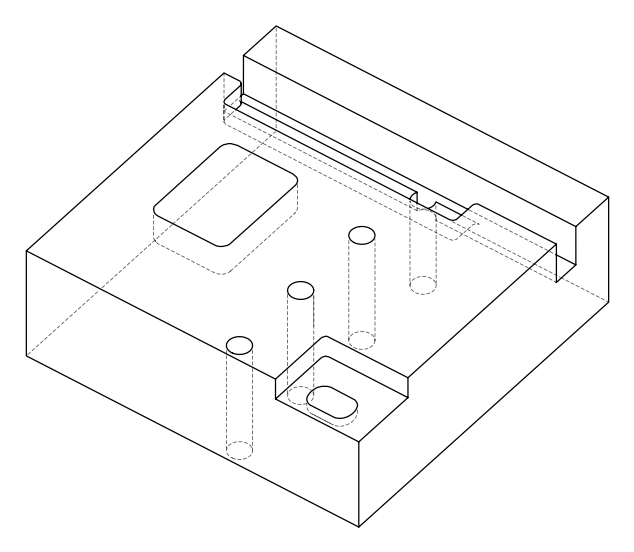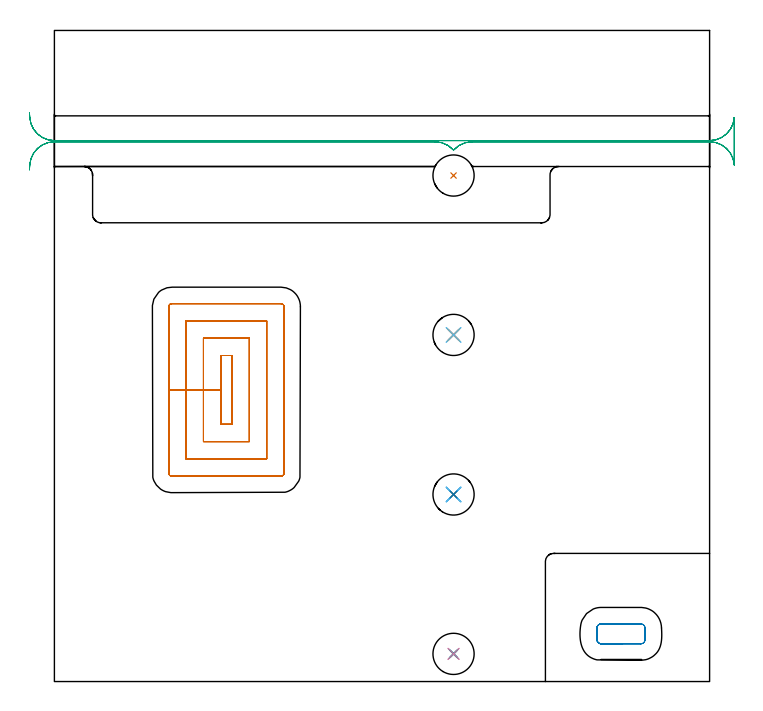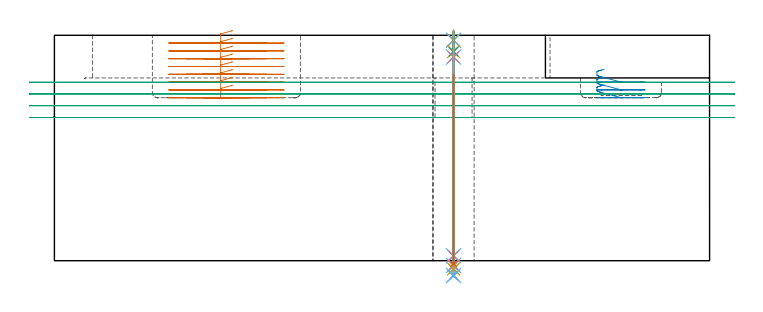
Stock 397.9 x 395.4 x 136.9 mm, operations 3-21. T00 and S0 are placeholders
(PLAN: 21 operations, 16 tool changes, 182.9 min)
(1 MILL_CORNER_NOTCH_RECTANGULAR | CORNER_NOTCH_RECTANGULAR | NXT0201_009 | Follow Part, ap 2, ae 75% | 41.83 min | 200778 mm3)
(2 MILL_OPEN_POCKET | POCKET_OPEN | NXT0201_009 | Follow Part, ap 2, ae 75% | 110.9 min | 562471 mm3)
(3 MILL_RECTANGULAR_POCKET | POCKET_RECTANGULAR_STRAIGHT | UGT0201_095 | Follow Part, ap 5, ae 75% | 15.76 min | 419769 mm3)
(4 MILL_RECTANGULAR_POCKET_1 | POCKET_RECTANGULAR_STRAIGHT_1 | UGT0201_095 | Follow Part, ap 5, ae 75% | 0.84 min | 17001 mm3)
(5 MILL_RECTANGULAR_SLOT | SLOT_RECTANGULAR | UGT0201_018 | Follow Part, ap 7.5, ae 75% | 7.46 min | 295237 mm3)
(6 SPOT_DRILL | STEP1HOLE | NXT0321_9005460120000 | 0.05 min | 275 mm3)
(7 SPOT_DRILL_1 | STEP1HOLE_1 | NXT0321_9005460120000 | 0.05 min | 209 mm3)
(8 SPOT_DRILL_2 | STEP1HOLE_2 | NXT0321_9005460120000 | 0.05 min | 54 mm3)
(9 DRILL_BLIND_HOLE_INTO_CENTER | STEP1HOLE | NXT0301_037 | 0.05 min | 373 mm3)
(10 GUN_DRILL_THROUGH_HOLE | STEP1HOLE | UGT0307_002 | 0.62 min | 3448 mm3)
(11 SPADE_DRILL_TO_ENLARGE_THROUGH_HOLE | STEP1HOLE | UGT0306_006 | 0.58 min | 21715 mm3)
(12 DRILL_TO_ENLARGE_THROUGH_HOLE | STEP1HOLE | UGT0301_059 | 0.59 min | 41458 mm3)
(13 DRILL_BLIND_HOLE_INTO_CENTER_1 | STEP1HOLE_1 | NXT0301_037 | 0.05 min | 196 mm3)
(14 GUN_DRILL_THROUGH_HOLE_1 | STEP1HOLE_1 | UGT0307_002 | 0.62 min | 3720 mm3)
(15 SPADE_DRILL_TO_ENLARGE_THROUGH_HOLE_1 | STEP1HOLE_1 | UGT0306_006 | 0.58 min | 21661 mm3)
(16 DRILL_TO_ENLARGE_THROUGH_HOLE_1 | STEP1HOLE_1 | UGT0301_059 | 0.59 min | 41401 mm3)
(17 DRILL_BLIND_HOLE_INTO_CENTER_2 | STEP1HOLE_2 | NXT0301_037 | 0.05 min | 234 mm3)
(18 GUN_DRILL_THROUGH_HOLE_2 | STEP1HOLE_2 | UGT0307_002 | 0.62 min | 3495 mm3)
(19 SPADE_DRILL_TO_ENLARGE_THROUGH_HOLE_2 | STEP1HOLE_2 | UGT0306_006 | 0.58 min | 21818 mm3)
(20 DRILL_TO_ENLARGE_THROUGH_HOLE_2 | STEP1HOLE_2 | UGT0301_059 | 0.59 min | 41357 mm3)
(21 INDEXABLE_INSERT_DRILL_THROUGH_HOLE_FROM_SOLID | STEP1HOLE_3 | NXT0302_021 | 0.47 min | 49906 mm3)
(TOOL NXT0201_009 | ENDMILL 8mm [2P460-0800-NA 1630] | D8 FL26 Z6)
(TOOL UGT0201_095 | End mill 20 mm | D20 R3 FL38 Z4)
(TOOL UGT0201_018 | End mill 30 mm | D30 FL50 Z4)
(TOOL NXT0321_9005460120000 | NC Spot Drill, 142deg, 12mm, Carbide, Uncoated | D12 PA142 FL30 Z2)
(TOOL NXT0301_037 | Carbide Drill 6.6mm [860.1-0660-033A1-MM 2214] | D6.6 PA140 FL53 Z2)
(TOOL UGT0307_002 | Gun Drill 6 mm | D6 PA130 FL24 Z1)
(TOOL UGT0306_006 | Spade Drill 15.5mm | D15.5 PA132 FL10 Z2)
(TOOL UGT0301_059 | Twist Drill 25 mm | D25 PA118 FL160 Z2)
(TOOL NXT0302_021 | Index. Insert Drill 25mm [880-D2500L25-05] | D25 PA176 FL125 Z2)
(OP 3 MILL_RECTANGULAR_POCKET)
G17 G21 G94 G90
T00 M6
G54
G17 G0 G90 X107.9 Y196.923 S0 M3
G43 Z146.9 H0
Z139.9
G94 G1 Y198. Z139.611 F250.
X101. Z137.763
Y177.1 Z132.162
Y156.2 F500.
X107.9
Y198.
X101.
Y177.1
X90.5
Y145.7
X118.4
Y208.5
X90.5
Y177.1
X80.
Y135.2
X128.9
Y219.
X80.
Y177.1
X69.5
Y126.5
G3 X71.3 Y124.7 R1.8
G1 X137.6
G3 X139.4 Y126.5 R1.8
G1 Y227.7
G3 X137.6 Y229.5 R1.8
G1 X71.3
G3 X69.5 Y227.7 R1.8
G1 Y177.1
Y176.1
G0 X107.9 Y196.923 Z135.162
G1 Y198. Z134.874 F250.
X101. Z133.025
Y177.1 Z127.425
Y156.2 F500.
X107.9
Y198.
X101.
Y177.1
X90.5
Y145.7
X118.4
Y208.5
X90.5
Y177.1
X80.
Y135.2
X128.9
Y219.
X80.
Y177.1
X69.5
Y126.5
G3 X71.3 Y124.7 R1.8
G1 X137.6
G3 X139.4 Y126.5 R1.8
G1 Y227.7
G3 X137.6 Y229.5 R1.8
G1 X71.3
G3 X69.5 Y227.7 R1.8
G1 Y177.1
Y176.1
G0 X107.9 Y196.923 Z130.425
G1 Y198. Z130.136 F250.
X101. Z128.288
Y177.1 Z122.687
Y156.2 F500.
X107.9
Y198.
X101.
Y177.1
X90.5
Y145.7
X118.4
Y208.5
X90.5
Y177.1
X80.
Y135.2
X128.9
Y219.
X80.
Y177.1
X69.5
Y126.5
G3 X71.3 Y124.7 R1.8
G1 X137.6
G3 X139.4 Y126.5 R1.8
G1 Y227.7
G3 X137.6 Y229.5 R1.8
G1 X71.3
G3 X69.5 Y227.7 R1.8
G1 Y177.1
Y176.1
G0 X107.9 Y196.923 Z125.687
G1 Y198. Z125.399 F250.
X101. Z123.55
Y177.1 Z117.95
Y156.2 F500.
X107.9
Y198.
X101.
Y177.1
X90.5
Y145.7
X118.4
Y208.5
X90.5
Y177.1
X80.
Y135.2
X128.9
Y219.
X80.
Y177.1
X69.5
Y126.5
G3 X71.3 Y124.7 R1.8
G1 X137.6
G3 X139.4 Y126.5 R1.8
G1 Y227.7
G3 X137.6 Y229.5 R1.8
G1 X71.3
G3 X69.5 Y227.7 R1.8
G1 Y177.1
Y176.1
G0 X107.9 Y196.923 Z120.95
G1 Y198. Z120.661 F250.
X101. Z118.813
Y177.1 Z113.212
Y156.2 F500.
X107.9
Y198.
X101.
Y177.1
X90.5
Y145.7
X118.4
Y208.5
X90.5
Y177.1
X80.
Y135.2
X128.9
Y219.
X80.
Y177.1
X69.5
Y126.5
G3 X71.3 Y124.7 R1.8
G1 X137.6
G3 X139.4 Y126.5 R1.8
G1 Y227.7
G3 X137.6 Y229.5 R1.8
G1 X71.3
G3 X69.5 Y227.7 R1.8
G1 Y177.1
Y176.1
G0 X107.9 Y196.923 Z116.212
G1 Y198. Z115.924 F250.
X101. Z114.075
Y177.1 Z108.475
Y156.2 F500.
X107.9
Y198.
X101.
Y177.1
X90.5
Y145.7
X118.4
Y208.5
X90.5
Y177.1
X80.
Y135.2
X128.9
Y219.
X80.
Y177.1
X69.5
Y126.5
G3 X71.3 Y124.7 R1.8
G1 X137.6
G3 X139.4 Y126.5 R1.8
G1 Y227.7
G3 X137.6 Y229.5 R1.8
G1 X71.3
G3 X69.5 Y227.7 R1.8
G1 Y177.1
Y176.1
G0 X107.9 Y196.923 Z111.475
G1 Y198. Z111.186 F250.
X101. Z109.338
Y177.1 Z103.737
Y156.2 F500.
X107.9
Y198.
X101.
Y177.1
X90.5
Y145.7
X118.4
Y208.5
X90.5
Y177.1
X80.
Y135.2
X128.9
Y219.
X80.
Y177.1
X69.5
Y126.5
G3 X71.3 Y124.7 R1.8
G1 X137.6
G3 X139.4 Y126.5 R1.8
G1 Y227.7
G3 X137.6 Y229.5 R1.8
G1 X71.3
G3 X69.5 Y227.7 R1.8
G1 Y177.1
Y176.1
G0 X107.9 Y196.923 Z106.737
G1 Y198. Z106.449 F250.
X101. Z104.6
Y177.1 Z99.
Y156.2 F500.
X107.9
Y198.
X101.
Y177.1
X90.5
Y145.7
X118.4
Y208.5
X90.5
Y177.1
X80.
Y135.2
X128.9
Y219.
X80.
Y177.1
X69.5
Y126.5
G3 X71.3 Y124.7 R1.8
G1 X137.6
G3 X139.4 Y126.5 R1.8
G1 Y227.7
G3 X137.6 Y229.5 R1.8
G1 X71.3
G3 X69.5 Y227.7 R1.8
G1 Y177.1
Y176.1
G0 Z146.9
M5
M2
(OP 4 MILL_RECTANGULAR_POCKET_1)
G17 G21 G94 G90
T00 M6
G54
G17 G0 G90 X333.901 Y35. S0 M3
G43 Z146.9 H0
Z116.212
G94 G1 X332.1 Z115.73 F250.
X331.939 Z115.687
X331.525 Y34.941 Z115.574
X331.125 Y34.816 Z115.462
X330.751 Y34.629 Z115.35
X330.412 Y34.384 Z115.238
X330.116 Y34.088 Z115.126
X329.871 Y33.749 Z115.014
X329.684 Y33.375 Z114.902
X329.559 Y32.975 Z114.79
X329.5 Y32.561 Z114.678
Y25.339 Z112.742
X329.559 Y24.925 Z112.63
X329.684 Y24.525 Z112.518
X329.871 Y24.151 Z112.406
X330.116 Y23.812 Z112.294
X330.412 Y23.516 Z112.182
X330.751 Y23.271 Z112.07
X331.125 Y23.084 Z111.958
X331.525 Y22.959 Z111.846
X331.939 Y22.9 Z111.734
X332.1 Z111.69
X344.1 Z108.475
X356.1 F500.
G3 X358.7 Y25.5 R2.6
G1 Y32.4
G3 X356.1 Y35. R2.6
G1 X332.1
G3 X329.5 Y32.4 R2.6
G1 Y25.5
G3 X332.1 Y22.9 R2.6
G1 X344.1
X345.1
G0 X333.901 Y35. Z111.475
G1 X332.1 Z110.992 F250.
X331.939 Z110.949
X331.525 Y34.941 Z110.837
X331.125 Y34.816 Z110.725
X330.751 Y34.629 Z110.613
X330.412 Y34.384 Z110.501
X330.116 Y34.088 Z110.389
X329.871 Y33.749 Z110.277
X329.684 Y33.375 Z110.164
X329.559 Y32.975 Z110.052
X329.5 Y32.561 Z109.94
Y25.339 Z108.005
X329.559 Y24.925 Z107.893
X329.684 Y24.525 Z107.781
X329.871 Y24.151 Z107.669
X330.116 Y23.812 Z107.557
X330.412 Y23.516 Z107.444
X330.751 Y23.271 Z107.332
X331.125 Y23.084 Z107.22
X331.525 Y22.959 Z107.108
X331.939 Y22.9 Z106.996
X332.1 Z106.953
X344.1 Z103.737
X356.1 F500.
G3 X358.7 Y25.5 R2.6
G1 Y32.4
G3 X356.1 Y35. R2.6
G1 X332.1
G3 X329.5 Y32.4 R2.6
G1 Y25.5
G3 X332.1 Y22.9 R2.6
G1 X344.1
X345.1
G0 X333.901 Y35. Z106.737
G1 X332.1 Z106.255 F250.
X331.939 Z106.212
X331.525 Y34.941 Z106.099
X331.125 Y34.816 Z105.987
X330.751 Y34.629 Z105.875
X330.412 Y34.384 Z105.763
X330.116 Y34.088 Z105.651
X329.871 Y33.749 Z105.539
X329.684 Y33.375 Z105.427
X329.559 Y32.975 Z105.315
X329.5 Y32.561 Z105.203
Y25.339 Z103.267
X329.559 Y24.925 Z103.155
X329.684 Y24.525 Z103.043
X329.871 Y24.151 Z102.931
X330.116 Y23.812 Z102.819
X330.412 Y23.516 Z102.707
X330.751 Y23.271 Z102.595
X331.125 Y23.084 Z102.483
X331.525 Y22.959 Z102.371
X331.939 Y22.9 Z102.259
X332.1 Z102.215
X344.1 Z99.
X356.1 F500.
G3 X358.7 Y25.5 R2.6
G1 Y32.4
G3 X356.1 Y35. R2.6
G1 X332.1
G3 X329.5 Y32.4 R2.6
G1 Y25.5
G3 X332.1 Y22.9 R2.6
G1 X344.1
X345.1
G0 Z146.9
M5
M2
(OP 5 MILL_RECTANGULAR_SLOT)
G17 G21 G94 G90
T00 M6
G54
G17 G0 G90 X-15.16 Y310.754 S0 M3
G43 Z146.9 H0
Z108.386
G94 G1 X-14.97 Y313.748 F250.
G2 X0. Y327.8 R15. F500.
G1 X231.175
G2 X242.4 Y322.75 R15.
X253.625 Y327.8 R15.
G1 X397.9
G2 X412.87 Y313.748 R15.
G1 X412.9
Y342.552
X412.87
G2 X397.9 Y328.5 R15.
G1 X0.
G2 X-14.97 Y342.552 R15.
G1 X-15.16 Y345.546 F250.
G0 Y310.754 Z101.257
G1 X-14.97 Y313.748
G2 X0. Y327.8 R15. F500.
G1 X231.175
G2 X242.4 Y322.75 R15.
X253.625 Y327.8 R15.
G1 X397.9
G2 X412.87 Y313.748 R15.
G1 X412.9
Y342.552
X412.87
G2 X397.9 Y328.5 R15.
G1 X0.
G2 X-14.97 Y342.552 R15.
G1 X-15.16 Y345.546 F250.
G0 Y310.754 Z94.129
G1 X-14.97 Y313.748
G2 X0. Y327.8 R15. F500.
G1 X231.175
G2 X242.4 Y322.75 R15.
X253.625 Y327.8 R15.
G1 X397.9
G2 X412.87 Y313.748 R15.
G1 X412.9
Y342.552
X412.87
G2 X397.9 Y328.5 R15.
G1 X0.
G2 X-14.97 Y342.552 R15.
G1 X-15.16 Y345.546 F250.
G0 Y310.754 Z87.
G1 X-14.97 Y313.748
G2 X0. Y327.8 R15. F500.
G1 X231.175
G2 X242.4 Y322.75 R15.
X253.625 Y327.8 R15.
G1 X397.9
G2 X412.87 Y313.748 R15.
G1 X412.9
Y342.552
X412.87
G2 X397.9 Y328.5 R15.
G1 X0.
G2 X-14.97 Y342.552 R15.
G1 X-15.16 Y345.546 F250.
G0 Z146.9
M5
M2
(OP 6 SPOT_DRILL)
G17 G21 G94 G90
T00 M6
G54
G17 G0 G90 X242.4 Y16.8 S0 M3
G43 Z146.9 H0
G94 G81 G98 Z133.9 F250. R139.9
G80
M5
M2
(OP 7 SPOT_DRILL_1)
G17 G21 G94 G90
T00 M6
G54
G17 G0 G90 X242.4 Y113.6 S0 M3
G43 Z146.9 H0
G94 G81 G98 Z133.9 F250. R139.9
G80
M5
M2
(OP 8 SPOT_DRILL_2)
G17 G21 G94 G90
T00 M6
G54
G17 G0 G90 X242.4 Y210.5 S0 M3
G43 Z146.9 H0
G94 G81 G98 Z133.9 F250. R139.9
G80
M5
M2
(OP 9 DRILL_BLIND_HOLE_INTO_CENTER)
G17 G21 G94 G90
T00 M6
G54
G17 G0 G90 X242.4 Y16.8 S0 M3
G43 Z146.9 H1
G94 G81 G98 Z127. F250. R138.9
G80
M5
M2
(OP 10 GUN_DRILL_THROUGH_HOLE)
G17 G21 G94 G90
T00 M6
G54
G17 G0 G90 X242.4 Y16.8 M8
G43 Z146.9 H0
Z134.092
S716 M3
G94 G1 Z123.693 F125. M26
G4 X.084
Z3. F250.
G4 X.084
Z-2.899 F125.
G4 X.084
M5
M9
G0 Z134.092
Z146.9
M2
(OP 11 SPADE_DRILL_TO_ENLARGE_THROUGH_HOLE)
G17 G21 G94 G90
T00 M6
G54
G17 G0 G90 X242.4 Y16.8 S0 M3
G43 Z146.9 H0
G94 G73 G98 Z-4.951 F250. Q14.185 R138.9
G80
M5
M2
(OP 12 DRILL_TO_ENLARGE_THROUGH_HOLE)
G17 G21 G94 G90
T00 M6
G54
G17 G0 G90 X242.4 Y16.8 S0 M3
G43 Z146.9 H0
G94 G73 G98 Z-9.011 F250. Q24.318 R138.9
G80
M5
M2
(OP 13 DRILL_BLIND_HOLE_INTO_CENTER_1)
G17 G21 G94 G90
T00 M6
G54
G17 G0 G90 X242.4 Y113.6 S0 M3
G43 Z146.9 H1
G94 G81 G98 Z127. F250. R138.9
G80
M5
M2
(OP 14 GUN_DRILL_THROUGH_HOLE_1)
G17 G21 G94 G90
T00 M6
G54
G17 G0 G90 X242.4 Y113.6 M8
G43 Z146.9 H0
Z134.092
S716 M3
G94 G1 Z123.693 F125. M26
G4 X.084
Z3. F250.
G4 X.084
Z-2.899 F125.
G4 X.084
M5
M9
G0 Z134.092
Z146.9
M2
(OP 15 SPADE_DRILL_TO_ENLARGE_THROUGH_HOLE_1)
G17 G21 G94 G90
T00 M6
G54
G17 G0 G90 X242.4 Y113.6 S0 M3
G43 Z146.9 H0
G94 G73 G98 Z-4.951 F250. Q14.185 R138.9
G80
M5
M2
(OP 16 DRILL_TO_ENLARGE_THROUGH_HOLE_1)
G17 G21 G94 G90
T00 M6
G54
G17 G0 G90 X242.4 Y113.6 S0 M3
G43 Z146.9 H0
G94 G73 G98 Z-9.011 F250. Q24.318 R138.9
G80
M5
M2
(OP 17 DRILL_BLIND_HOLE_INTO_CENTER_2)
G17 G21 G94 G90
T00 M6
G54
G17 G0 G90 X242.4 Y210.5 S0 M3
G43 Z146.9 H1
G94 G81 G98 Z127. F250. R138.9
G80
M5
M2
(OP 18 GUN_DRILL_THROUGH_HOLE_2)
G17 G21 G94 G90
T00 M6
G54
G17 G0 G90 X242.4 Y210.5 M8
G43 Z146.9 H0
Z134.092
S716 M3
G94 G1 Z123.693 F125. M26
G4 X.084
Z3. F250.
G4 X.084
Z-2.899 F125.
G4 X.084
M5
M9
G0 Z134.092
Z146.9
M2
(OP 19 SPADE_DRILL_TO_ENLARGE_THROUGH_HOLE_2)
G17 G21 G94 G90
T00 M6
G54
G17 G0 G90 X242.4 Y210.5 S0 M3
G43 Z146.9 H0
G94 G73 G98 Z-4.951 F250. Q14.185 R138.9
G80
M5
M2
(OP 20 DRILL_TO_ENLARGE_THROUGH_HOLE_2)
G17 G21 G94 G90
T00 M6
G54
G17 G0 G90 X242.4 Y210.5 S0 M3
G43 Z146.9 H0
G94 G73 G98 Z-9.011 F250. Q24.318 R138.9
G80
M5
M2
(OP 21 INDEXABLE_INSERT_DRILL_THROUGH_HOLE_FROM_SOLID)
G17 G21 G94 G90
T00 M6
G54
G17 G0 G90 X242.4 Y307.3 S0 M3
G43 Z146.9 H1
G94 G81 G98 Z-1.937 F250. R113.
G80
M5
M2
